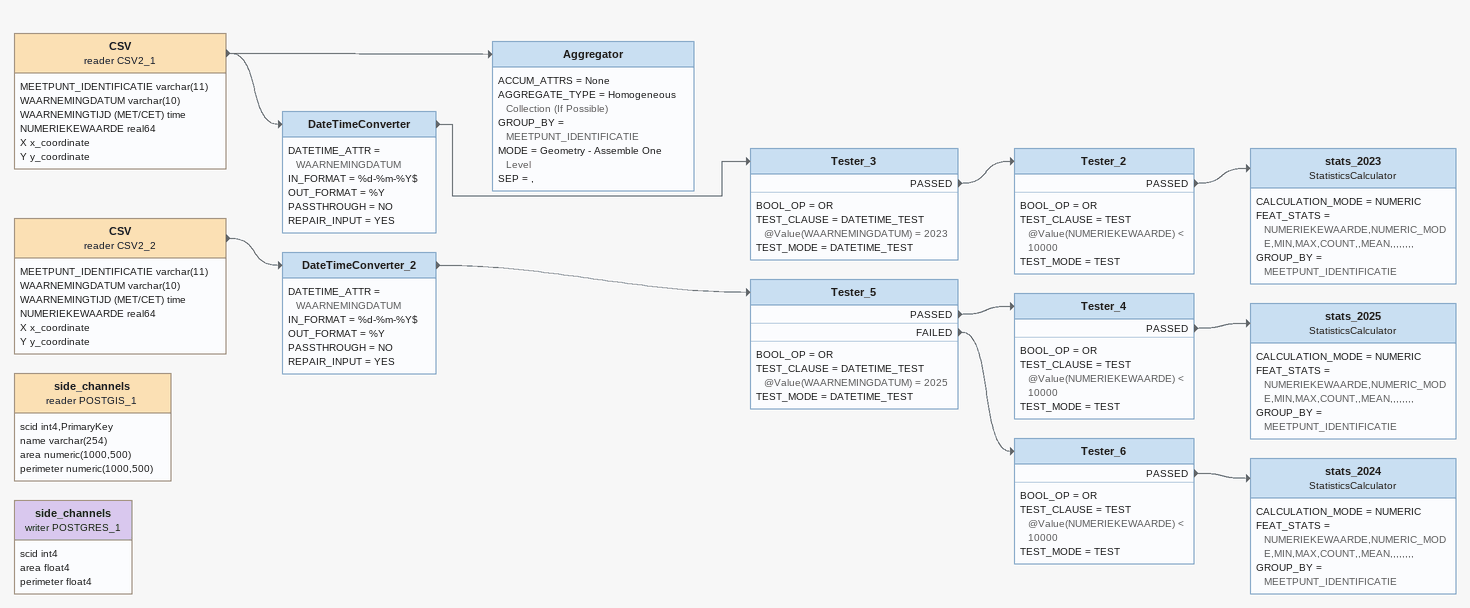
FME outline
CSV (reader CSV2_1)
    attributes: MEETPUNT_IDENTIFICATIE varchar(11), WAARNEMINGDATUM varchar(10), WAARNEMINGTIJD (MET/CET) time, NUMERIEKEWAARDE real64, X x_coordinate, Y y_coordinate
    -> DateTimeConverter
    -> Aggregator
Aggregator
    ACCUM_ATTRS = None
    AGGREGATE_TYPE = Homogeneous Collection (If Possible)
    GROUP_BY = MEETPUNT_IDENTIFICATIE
    MODE = Geometry - Assemble One Level
    SEP = ,
DateTimeConverter
    DATETIME_ATTR = WAARNEMINGDATUM
    IN_FORMAT = %d-%m-%Y$
    OUT_FORMAT = %Y
    PASSTHROUGH = NO
    REPAIR_INPUT = YES
    -> Tester_3
Tester_3
    BOOL_OP = OR
    TEST_CLAUSE = DATETIME_TEST @Value(WAARNEMINGDATUM) = 2023
    TEST_MODE = DATETIME_TEST
    PASSED -> Tester_2
Tester_2
    BOOL_OP = OR
    TEST_CLAUSE = TEST @Value(NUMERIEKEWAARDE) < 10000
    TEST_MODE = TEST
    PASSED -> stats_2023
stats_2023: StatisticsCalculator
    CALCULATION_MODE = NUMERIC
    FEAT_STATS = NUMERIEKEWAARDE,NUMERIC_MODE,MIN,MAX,COUNT,,MEAN,,,,,,,,
    GROUP_BY = MEETPUNT_IDENTIFICATIE
CSV (reader CSV2_2)
    attributes: MEETPUNT_IDENTIFICATIE varchar(11), WAARNEMINGDATUM varchar(10), WAARNEMINGTIJD (MET/CET) time, NUMERIEKEWAARDE real64, X x_coordinate, Y y_coordinate
    -> DateTimeConverter_2
DateTimeConverter_2
    DATETIME_ATTR = WAARNEMINGDATUM
    IN_FORMAT = %d-%m-%Y$
    OUT_FORMAT = %Y
    PASSTHROUGH = NO
    REPAIR_INPUT = YES
    -> Tester_5
Tester_5
    BOOL_OP = OR
    TEST_CLAUSE = DATETIME_TEST @Value(WAARNEMINGDATUM) = 2025
    TEST_MODE = DATETIME_TEST
    PASSED -> Tester_4
    FAILED -> Tester_6
Tester_4
    BOOL_OP = OR
    TEST_CLAUSE = TEST @Value(NUMERIEKEWAARDE) < 10000
    TEST_MODE = TEST
    PASSED -> stats_2025
stats_2025: StatisticsCalculator
    CALCULATION_MODE = NUMERIC
    FEAT_STATS = NUMERIEKEWAARDE,NUMERIC_MODE,MIN,MAX,COUNT,,MEAN,,,,,,,,
    GROUP_BY = MEETPUNT_IDENTIFICATIE
Tester_6
    BOOL_OP = OR
    TEST_CLAUSE = TEST @Value(NUMERIEKEWAARDE) < 10000
    TEST_MODE = TEST
    PASSED -> stats_2024
stats_2024: StatisticsCalculator
    CALCULATION_MODE = NUMERIC
    FEAT_STATS = NUMERIEKEWAARDE,NUMERIC_MODE,MIN,MAX,COUNT,,MEAN,,,,,,,,
    GROUP_BY = MEETPUNT_IDENTIFICATIE
side_channels (reader POSTGIS_1)
    attributes: scid int4,PrimaryKey, name varchar(254), area numeric(1000,500), perimeter numeric(1000,500)
side_channels (writer POSTGRES_1)
    attributes: scid int4, area float4, perimeter float4
